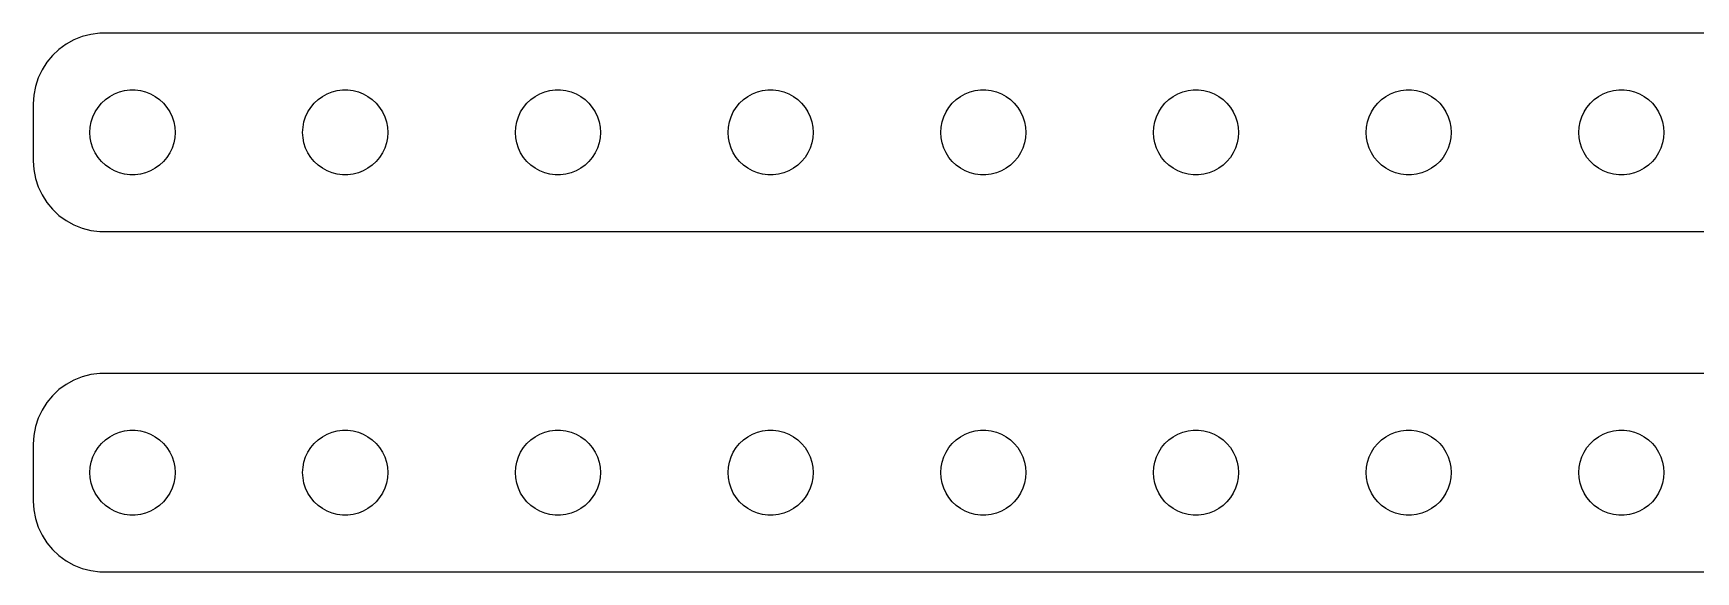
# Model space of a CAD drawing. Header units: metres. Extents: x -224 to 224, y 41 to 79.
# Drawn here: x -224.5 to -107.3, y 41 to 79 of the extents above; entities that cross this region are included whole.
import ezdxf

# ---------------------------------------------------------------- set-up
doc = ezdxf.new("R2010")
doc.units = ezdxf.units.M

msp = doc.modelspace()

# ---------------------------------------------------------------- linework, layer by layer
for p, q in [((-221.045, 78.7553), (-221.629, 78.5241)), ((-220.437, 78.9114), (-221.045, 78.7553)), ((-219.814, 78.9901), (-220.437, 78.9114)), ((219.814, 78.9901), (-219.814, 78.9901)), ((-223.145, 77.4227), (-223.545, 76.9389)), ((-222.687, 77.8526), (-223.145, 77.4227)), ((-222.179, 78.2216), (-222.687, 77.8526)), ((-221.629, 78.5241), (-222.179, 78.2216)), ((-223.882, 76.4088), (-224.149, 75.8406)), ((-223.545, 76.9389), (-223.882, 76.4088)), ((-224.343, 75.2434), (-224.461, 74.6267)), ((-224.149, 75.8406), (-224.343, 75.2434)), ((-224.461, 74.6267), (-224.5, 74)), ((-224.5, 74), (-224.5, 70)), ((-219.927, 73.7634), (-219.687, 74.0536)), ((-219.687, 74.0536), (-219.412, 74.3115)), ((-219.412, 74.3115), (-219.107, 74.533)), ((-219.107, 74.533), (-218.777, 74.7145)), ((-218.777, 74.7145), (-218.427, 74.8532)), ((-218.427, 74.8532), (-218.062, 74.9469)), ((-218.062, 74.9469), (-217.688, 74.9941)), ((-217.688, 74.9941), (-217.312, 74.9941)), ((-217.312, 74.9941), (-216.938, 74.9469)), ((-216.938, 74.9469), (-216.573, 74.8532)), ((-216.573, 74.8532), (-216.223, 74.7145)), ((-216.223, 74.7145), (-215.893, 74.533)), ((-215.893, 74.533), (-215.588, 74.3115)), ((-215.588, 74.3115), (-215.313, 74.0536)), ((-215.313, 74.0536), (-215.073, 73.7634)), ((-204.927, 73.7634), (-204.687, 74.0536)), ((-204.687, 74.0536), (-204.412, 74.3115)), ((-204.412, 74.3115), (-204.107, 74.533)), ((-204.107, 74.533), (-203.777, 74.7145)), ((-203.777, 74.7145), (-203.427, 74.8532)), ((-203.427, 74.8532), (-203.062, 74.9469)), ((-203.062, 74.9469), (-202.688, 74.9941)), ((-202.688, 74.9941), (-202.312, 74.9941)), ((-202.312, 74.9941), (-201.938, 74.9469)), ((-201.938, 74.9469), (-201.573, 74.8532)), ((-201.573, 74.8532), (-201.223, 74.7145)), ((-201.223, 74.7145), (-200.893, 74.533)), ((-200.893, 74.533), (-200.588, 74.3115)), ((-200.588, 74.3115), (-200.313, 74.0536)), ((-200.313, 74.0536), (-200.073, 73.7634)), ((-189.927, 73.7634), (-189.687, 74.0536)), ((-189.687, 74.0536), (-189.412, 74.3115)), ((-189.412, 74.3115), (-189.107, 74.533)), ((-189.107, 74.533), (-188.777, 74.7145)), ((-188.777, 74.7145), (-188.427, 74.8532)), ((-188.427, 74.8532), (-188.062, 74.9469)), ((-188.062, 74.9469), (-187.688, 74.9941)), ((-187.688, 74.9941), (-187.312, 74.9941)), ((-187.312, 74.9941), (-186.938, 74.9469)), ((-186.938, 74.9469), (-186.573, 74.8532)), ((-186.573, 74.8532), (-186.223, 74.7145)), ((-186.223, 74.7145), (-185.893, 74.533)), ((-185.893, 74.533), (-185.588, 74.3115)), ((-185.588, 74.3115), (-185.313, 74.0536)), ((-185.313, 74.0536), (-185.073, 73.7634)), ((-174.927, 73.7634), (-174.687, 74.0536)), ((-174.687, 74.0536), (-174.412, 74.3115)), ((-174.412, 74.3115), (-174.107, 74.533)), ((-174.107, 74.533), (-173.777, 74.7145)), ((-173.777, 74.7145), (-173.427, 74.8532)), ((-173.427, 74.8532), (-173.062, 74.9469)), ((-173.062, 74.9469), (-172.688, 74.9941)), ((-172.688, 74.9941), (-172.312, 74.9941)), ((-172.312, 74.9941), (-171.938, 74.9469)), ((-171.938, 74.9469), (-171.573, 74.8532)), ((-171.573, 74.8532), (-171.223, 74.7145)), ((-171.223, 74.7145), (-170.893, 74.533)), ((-170.893, 74.533), (-170.588, 74.3115)), ((-170.588, 74.3115), (-170.313, 74.0536)), ((-170.313, 74.0536), (-170.073, 73.7634)), ((-159.927, 73.7634), (-159.687, 74.0536)), ((-159.687, 74.0536), (-159.412, 74.3115)), ((-159.412, 74.3115), (-159.107, 74.533)), ((-159.107, 74.533), (-158.777, 74.7145)), ((-158.777, 74.7145), (-158.427, 74.8532)), ((-158.427, 74.8532), (-158.062, 74.9469)), ((-158.062, 74.9469), (-157.688, 74.9941)), ((-157.688, 74.9941), (-157.312, 74.9941)), ((-157.312, 74.9941), (-156.938, 74.9469)), ((-156.938, 74.9469), (-156.573, 74.8532)), ((-156.573, 74.8532), (-156.223, 74.7145)), ((-156.223, 74.7145), (-155.893, 74.533)), ((-155.893, 74.533), (-155.588, 74.3115)), ((-155.588, 74.3115), (-155.313, 74.0536)), ((-155.313, 74.0536), (-155.073, 73.7634)), ((-144.927, 73.7634), (-144.687, 74.0536)), ((-144.687, 74.0536), (-144.412, 74.3115)), ((-144.412, 74.3115), (-144.107, 74.533)), ((-144.107, 74.533), (-143.777, 74.7145)), ((-143.777, 74.7145), (-143.427, 74.8532)), ((-143.427, 74.8532), (-143.062, 74.9469)), ((-143.062, 74.9469), (-142.688, 74.9941)), ((-142.688, 74.9941), (-142.312, 74.9941)), ((-142.312, 74.9941), (-141.938, 74.9469)), ((-141.938, 74.9469), (-141.573, 74.8532)), ((-141.573, 74.8532), (-141.223, 74.7145)), ((-141.223, 74.7145), (-140.893, 74.533)), ((-140.893, 74.533), (-140.588, 74.3115)), ((-140.588, 74.3115), (-140.313, 74.0536)), ((-140.313, 74.0536), (-140.073, 73.7634)), ((-129.927, 73.7634), (-129.687, 74.0536)), ((-129.687, 74.0536), (-129.412, 74.3115)), ((-129.412, 74.3115), (-129.107, 74.533)), ((-129.107, 74.533), (-128.777, 74.7145)), ((-128.777, 74.7145), (-128.427, 74.8532)), ((-128.427, 74.8532), (-128.062, 74.9469)), ((-128.062, 74.9469), (-127.688, 74.9941)), ((-127.688, 74.9941), (-127.312, 74.9941)), ((-127.312, 74.9941), (-126.938, 74.9469)), ((-126.938, 74.9469), (-126.573, 74.8532)), ((-126.573, 74.8532), (-126.223, 74.7145)), ((-126.223, 74.7145), (-125.893, 74.533)), ((-125.893, 74.533), (-125.588, 74.3115)), ((-125.588, 74.3115), (-125.313, 74.0536)), ((-125.313, 74.0536), (-125.073, 73.7634)), ((-114.927, 73.7634), (-114.687, 74.0536)), ((-114.687, 74.0536), (-114.412, 74.3115)), ((-114.412, 74.3115), (-114.107, 74.533)), ((-114.107, 74.533), (-113.777, 74.7145)), ((-113.777, 74.7145), (-113.427, 74.8532)), ((-113.427, 74.8532), (-113.062, 74.9469)), ((-113.062, 74.9469), (-112.688, 74.9941)), ((-112.688, 74.9941), (-112.312, 74.9941)), ((-112.312, 74.9941), (-111.938, 74.9469)), ((-111.938, 74.9469), (-111.573, 74.8532)), ((-111.573, 74.8532), (-111.223, 74.7145)), ((-111.223, 74.7145), (-110.893, 74.533)), ((-110.893, 74.533), (-110.588, 74.3115)), ((-110.588, 74.3115), (-110.313, 74.0536)), ((-110.313, 74.0536), (-110.073, 73.7634)), ((-220.476, 72.376), (-220.406, 72.7461)), ((-220.406, 72.7461), (-220.289, 73.1044)), ((-220.289, 73.1044), (-220.129, 73.4453)), ((-220.129, 73.4453), (-219.927, 73.7634)), ((-215.073, 73.7634), (-214.871, 73.4453)), ((-214.871, 73.4453), (-214.711, 73.1044)), ((-214.711, 73.1044), (-214.594, 72.7461)), ((-214.594, 72.7461), (-214.524, 72.376)), ((-205.476, 72.376), (-205.406, 72.7461)), ((-205.406, 72.7461), (-205.289, 73.1044)), ((-205.289, 73.1044), (-205.129, 73.4453)), ((-205.129, 73.4453), (-204.927, 73.7634)), ((-200.073, 73.7634), (-199.871, 73.4453)), ((-199.871, 73.4453), (-199.711, 73.1044)), ((-199.711, 73.1044), (-199.594, 72.7461)), ((-199.594, 72.7461), (-199.524, 72.376)), ((-190.476, 72.376), (-190.406, 72.7461)), ((-190.406, 72.7461), (-190.289, 73.1044)), ((-190.289, 73.1044), (-190.129, 73.4453)), ((-190.129, 73.4453), (-189.927, 73.7634)), ((-185.073, 73.7634), (-184.871, 73.4453)), ((-184.871, 73.4453), (-184.711, 73.1044)), ((-184.711, 73.1044), (-184.594, 72.7461)), ((-184.594, 72.7461), (-184.524, 72.376)), ((-175.476, 72.376), (-175.406, 72.7461)), ((-175.406, 72.7461), (-175.289, 73.1044)), ((-175.289, 73.1044), (-175.129, 73.4453)), ((-175.129, 73.4453), (-174.927, 73.7634)), ((-170.073, 73.7634), (-169.871, 73.4453)), ((-169.871, 73.4453), (-169.711, 73.1044)), ((-169.711, 73.1044), (-169.594, 72.7461)), ((-169.594, 72.7461), (-169.524, 72.376)), ((-160.476, 72.376), (-160.406, 72.7461)), ((-160.406, 72.7461), (-160.289, 73.1044)), ((-160.289, 73.1044), (-160.129, 73.4453)), ((-160.129, 73.4453), (-159.927, 73.7634)), ((-155.073, 73.7634), (-154.871, 73.4453)), ((-154.871, 73.4453), (-154.711, 73.1044)), ((-154.711, 73.1044), (-154.594, 72.7461)), ((-154.594, 72.7461), (-154.524, 72.376)), ((-145.476, 72.376), (-145.406, 72.7461)), ((-145.406, 72.7461), (-145.289, 73.1044)), ((-145.289, 73.1044), (-145.129, 73.4453)), ((-145.129, 73.4453), (-144.927, 73.7634)), ((-140.073, 73.7634), (-139.871, 73.4453)), ((-139.871, 73.4453), (-139.711, 73.1044)), ((-139.711, 73.1044), (-139.594, 72.7461)), ((-139.594, 72.7461), (-139.524, 72.376)), ((-130.476, 72.376), (-130.406, 72.7461)), ((-130.406, 72.7461), (-130.289, 73.1044)), ((-130.289, 73.1044), (-130.129, 73.4453)), ((-130.129, 73.4453), (-129.927, 73.7634)), ((-125.073, 73.7634), (-124.871, 73.4453)), ((-124.871, 73.4453), (-124.711, 73.1044)), ((-124.711, 73.1044), (-124.594, 72.7461)), ((-124.594, 72.7461), (-124.524, 72.376)), ((-115.476, 72.376), (-115.406, 72.7461)), ((-115.406, 72.7461), (-115.289, 73.1044)), ((-115.289, 73.1044), (-115.129, 73.4453)), ((-115.129, 73.4453), (-114.927, 73.7634)), ((-110.073, 73.7634), (-109.871, 73.4453)), ((-109.871, 73.4453), (-109.711, 73.1044)), ((-109.711, 73.1044), (-109.594, 72.7461)), ((-109.594, 72.7461), (-109.524, 72.376)), ((-220.5, 72), (-220.476, 72.376)), ((-220.476, 71.624), (-220.5, 72)), ((-220.406, 71.2539), (-220.476, 71.624)), ((-214.524, 71.624), (-214.594, 71.2539)), ((-214.524, 72.376), (-214.5, 72)), ((-214.5, 72), (-214.524, 71.624)), ((-205.5, 72), (-205.476, 72.376)), ((-205.476, 71.624), (-205.5, 72)), ((-205.406, 71.2539), (-205.476, 71.624)), ((-199.524, 71.624), (-199.594, 71.2539)), ((-199.524, 72.376), (-199.5, 72)), ((-199.5, 72), (-199.524, 71.624)), ((-190.5, 72), (-190.476, 72.376)), ((-190.476, 71.624), (-190.5, 72)), ((-190.406, 71.2539), (-190.476, 71.624)), ((-184.524, 71.624), (-184.594, 71.2539)), ((-184.524, 72.376), (-184.5, 72)), ((-184.5, 72), (-184.524, 71.624)), ((-175.5, 72), (-175.476, 72.376)), ((-175.476, 71.624), (-175.5, 72)), ((-175.406, 71.2539), (-175.476, 71.624)), ((-169.524, 71.624), (-169.594, 71.2539)), ((-169.524, 72.376), (-169.5, 72)), ((-169.5, 72), (-169.524, 71.624)), ((-160.5, 72), (-160.476, 72.376)), ((-160.476, 71.624), (-160.5, 72)), ((-160.406, 71.2539), (-160.476, 71.624)), ((-154.524, 71.624), (-154.594, 71.2539)), ((-154.524, 72.376), (-154.5, 72)), ((-154.5, 72), (-154.524, 71.624)), ((-145.5, 72), (-145.476, 72.376)), ((-145.476, 71.624), (-145.5, 72)), ((-145.406, 71.2539), (-145.476, 71.624)), ((-139.524, 71.624), (-139.594, 71.2539)), ((-139.524, 72.376), (-139.5, 72)), ((-139.5, 72), (-139.524, 71.624)), ((-130.5, 72), (-130.476, 72.376)), ((-130.476, 71.624), (-130.5, 72)), ((-130.406, 71.2539), (-130.476, 71.624)), ((-124.524, 71.624), (-124.594, 71.2539)), ((-124.524, 72.376), (-124.5, 72)), ((-124.5, 72), (-124.524, 71.624)), ((-115.5, 72), (-115.476, 72.376)), ((-115.476, 71.624), (-115.5, 72)), ((-115.406, 71.2539), (-115.476, 71.624)), ((-109.524, 71.624), (-109.594, 71.2539)), ((-109.524, 72.376), (-109.5, 72)), ((-109.5, 72), (-109.524, 71.624)), ((-220.289, 70.8956), (-220.406, 71.2539)), ((-220.129, 70.5547), (-220.289, 70.8956)), ((-219.927, 70.2366), (-220.129, 70.5547)), ((-214.871, 70.5547), (-215.073, 70.2366)), ((-214.711, 70.8956), (-214.871, 70.5547)), ((-214.594, 71.2539), (-214.711, 70.8956)), ((-205.289, 70.8956), (-205.406, 71.2539)), ((-205.129, 70.5547), (-205.289, 70.8956)), ((-204.927, 70.2366), (-205.129, 70.5547)), ((-199.871, 70.5547), (-200.073, 70.2366)), ((-199.711, 70.8956), (-199.871, 70.5547)), ((-199.594, 71.2539), (-199.711, 70.8956)), ((-190.289, 70.8956), (-190.406, 71.2539)), ((-190.129, 70.5547), (-190.289, 70.8956)), ((-189.927, 70.2366), (-190.129, 70.5547)), ((-184.871, 70.5547), (-185.073, 70.2366)), ((-184.711, 70.8956), (-184.871, 70.5547)), ((-184.594, 71.2539), (-184.711, 70.8956)), ((-175.289, 70.8956), (-175.406, 71.2539)), ((-175.129, 70.5547), (-175.289, 70.8956)), ((-174.927, 70.2366), (-175.129, 70.5547)), ((-169.871, 70.5547), (-170.073, 70.2366)), ((-169.711, 70.8956), (-169.871, 70.5547)), ((-169.594, 71.2539), (-169.711, 70.8956)), ((-160.289, 70.8956), (-160.406, 71.2539)), ((-160.129, 70.5547), (-160.289, 70.8956)), ((-159.927, 70.2366), (-160.129, 70.5547)), ((-154.871, 70.5547), (-155.073, 70.2366)), ((-154.711, 70.8956), (-154.871, 70.5547)), ((-154.594, 71.2539), (-154.711, 70.8956)), ((-145.289, 70.8956), (-145.406, 71.2539)), ((-145.129, 70.5547), (-145.289, 70.8956)), ((-144.927, 70.2366), (-145.129, 70.5547)), ((-139.871, 70.5547), (-140.073, 70.2366)), ((-139.711, 70.8956), (-139.871, 70.5547)), ((-139.594, 71.2539), (-139.711, 70.8956)), ((-130.289, 70.8956), (-130.406, 71.2539)), ((-130.129, 70.5547), (-130.289, 70.8956)), ((-129.927, 70.2366), (-130.129, 70.5547)), ((-124.871, 70.5547), (-125.073, 70.2366)), ((-124.711, 70.8956), (-124.871, 70.5547)), ((-124.594, 71.2539), (-124.711, 70.8956)), ((-115.289, 70.8956), (-115.406, 71.2539)), ((-115.129, 70.5547), (-115.289, 70.8956)), ((-114.927, 70.2366), (-115.129, 70.5547)), ((-109.871, 70.5547), (-110.073, 70.2366)), ((-109.711, 70.8956), (-109.871, 70.5547)), ((-109.594, 71.2539), (-109.711, 70.8956)), ((-224.5, 70), (-224.461, 69.3733)), ((-224.461, 69.3733), (-224.343, 68.7566)), ((-219.687, 69.9464), (-219.927, 70.2366)), ((-219.412, 69.6885), (-219.687, 69.9464)), ((-219.107, 69.467), (-219.412, 69.6885)), ((-218.777, 69.2855), (-219.107, 69.467)), ((-218.427, 69.1468), (-218.777, 69.2855)), ((-216.223, 69.2855), (-216.573, 69.1468)), ((-215.893, 69.467), (-216.223, 69.2855)), ((-215.588, 69.6885), (-215.893, 69.467)), ((-215.313, 69.9464), (-215.588, 69.6885)), ((-215.073, 70.2366), (-215.313, 69.9464)), ((-204.687, 69.9464), (-204.927, 70.2366)), ((-204.412, 69.6885), (-204.687, 69.9464)), ((-204.107, 69.467), (-204.412, 69.6885)), ((-203.777, 69.2855), (-204.107, 69.467)), ((-203.427, 69.1468), (-203.777, 69.2855)), ((-201.223, 69.2855), (-201.573, 69.1468)), ((-200.893, 69.467), (-201.223, 69.2855)), ((-200.588, 69.6885), (-200.893, 69.467)), ((-200.313, 69.9464), (-200.588, 69.6885)), ((-200.073, 70.2366), (-200.313, 69.9464)), ((-189.687, 69.9464), (-189.927, 70.2366)), ((-189.412, 69.6885), (-189.687, 69.9464)), ((-189.107, 69.467), (-189.412, 69.6885)), ((-188.777, 69.2855), (-189.107, 69.467)), ((-188.427, 69.1468), (-188.777, 69.2855)), ((-186.223, 69.2855), (-186.573, 69.1468)), ((-185.893, 69.467), (-186.223, 69.2855)), ((-185.588, 69.6885), (-185.893, 69.467)), ((-185.313, 69.9464), (-185.588, 69.6885)), ((-185.073, 70.2366), (-185.313, 69.9464)), ((-174.687, 69.9464), (-174.927, 70.2366)), ((-174.412, 69.6885), (-174.687, 69.9464)), ((-174.107, 69.467), (-174.412, 69.6885)), ((-173.777, 69.2855), (-174.107, 69.467)), ((-173.427, 69.1468), (-173.777, 69.2855)), ((-171.223, 69.2855), (-171.573, 69.1468)), ((-170.893, 69.467), (-171.223, 69.2855)), ((-170.588, 69.6885), (-170.893, 69.467)), ((-170.313, 69.9464), (-170.588, 69.6885)), ((-170.073, 70.2366), (-170.313, 69.9464)), ((-159.687, 69.9464), (-159.927, 70.2366)), ((-159.412, 69.6885), (-159.687, 69.9464)), ((-159.107, 69.467), (-159.412, 69.6885)), ((-158.777, 69.2855), (-159.107, 69.467)), ((-158.427, 69.1468), (-158.777, 69.2855)), ((-156.223, 69.2855), (-156.573, 69.1468)), ((-155.893, 69.467), (-156.223, 69.2855)), ((-155.588, 69.6885), (-155.893, 69.467)), ((-155.313, 69.9464), (-155.588, 69.6885)), ((-155.073, 70.2366), (-155.313, 69.9464)), ((-144.687, 69.9464), (-144.927, 70.2366)), ((-144.412, 69.6885), (-144.687, 69.9464)), ((-144.107, 69.467), (-144.412, 69.6885)), ((-143.777, 69.2855), (-144.107, 69.467)), ((-143.427, 69.1468), (-143.777, 69.2855)), ((-141.223, 69.2855), (-141.573, 69.1468)), ((-140.893, 69.467), (-141.223, 69.2855)), ((-140.588, 69.6885), (-140.893, 69.467)), ((-140.313, 69.9464), (-140.588, 69.6885)), ((-140.073, 70.2366), (-140.313, 69.9464)), ((-129.687, 69.9464), (-129.927, 70.2366)), ((-129.412, 69.6885), (-129.687, 69.9464)), ((-129.107, 69.467), (-129.412, 69.6885)), ((-128.777, 69.2855), (-129.107, 69.467)), ((-128.427, 69.1468), (-128.777, 69.2855)), ((-126.223, 69.2855), (-126.573, 69.1468)), ((-125.893, 69.467), (-126.223, 69.2855)), ((-125.588, 69.6885), (-125.893, 69.467)), ((-125.313, 69.9464), (-125.588, 69.6885)), ((-125.073, 70.2366), (-125.313, 69.9464)), ((-114.687, 69.9464), (-114.927, 70.2366)), ((-114.412, 69.6885), (-114.687, 69.9464)), ((-114.107, 69.467), (-114.412, 69.6885)), ((-113.777, 69.2855), (-114.107, 69.467)), ((-113.427, 69.1468), (-113.777, 69.2855)), ((-111.223, 69.2855), (-111.573, 69.1468)), ((-110.893, 69.467), (-111.223, 69.2855)), ((-110.588, 69.6885), (-110.893, 69.467)), ((-110.313, 69.9464), (-110.588, 69.6885)), ((-110.073, 70.2366), (-110.313, 69.9464)), ((-224.343, 68.7566), (-224.149, 68.1594)), ((-224.149, 68.1594), (-223.882, 67.5912)), ((-218.062, 69.0531), (-218.427, 69.1468)), ((-217.688, 69.0059), (-218.062, 69.0531)), ((-217.312, 69.0059), (-217.688, 69.0059)), ((-216.938, 69.0531), (-217.312, 69.0059)), ((-216.573, 69.1468), (-216.938, 69.0531)), ((-203.062, 69.0531), (-203.427, 69.1468)), ((-202.688, 69.0059), (-203.062, 69.0531)), ((-202.312, 69.0059), (-202.688, 69.0059)), ((-201.938, 69.0531), (-202.312, 69.0059)), ((-201.573, 69.1468), (-201.938, 69.0531)), ((-188.062, 69.0531), (-188.427, 69.1468)), ((-187.688, 69.0059), (-188.062, 69.0531)), ((-187.312, 69.0059), (-187.688, 69.0059)), ((-186.938, 69.0531), (-187.312, 69.0059)), ((-186.573, 69.1468), (-186.938, 69.0531)), ((-173.062, 69.0531), (-173.427, 69.1468)), ((-172.688, 69.0059), (-173.062, 69.0531)), ((-172.312, 69.0059), (-172.688, 69.0059)), ((-171.938, 69.0531), (-172.312, 69.0059)), ((-171.573, 69.1468), (-171.938, 69.0531)), ((-158.062, 69.0531), (-158.427, 69.1468)), ((-157.688, 69.0059), (-158.062, 69.0531)), ((-157.312, 69.0059), (-157.688, 69.0059)), ((-156.938, 69.0531), (-157.312, 69.0059)), ((-156.573, 69.1468), (-156.938, 69.0531)), ((-143.062, 69.0531), (-143.427, 69.1468)), ((-142.688, 69.0059), (-143.062, 69.0531)), ((-142.312, 69.0059), (-142.688, 69.0059)), ((-141.938, 69.0531), (-142.312, 69.0059)), ((-141.573, 69.1468), (-141.938, 69.0531)), ((-128.062, 69.0531), (-128.427, 69.1468)), ((-127.688, 69.0059), (-128.062, 69.0531)), ((-127.312, 69.0059), (-127.688, 69.0059)), ((-126.938, 69.0531), (-127.312, 69.0059)), ((-126.573, 69.1468), (-126.938, 69.0531)), ((-113.062, 69.0531), (-113.427, 69.1468)), ((-112.688, 69.0059), (-113.062, 69.0531)), ((-112.312, 69.0059), (-112.688, 69.0059)), ((-111.938, 69.0531), (-112.312, 69.0059)), ((-111.573, 69.1468), (-111.938, 69.0531)), ((-223.882, 67.5912), (-223.545, 67.0611)), ((-223.545, 67.0611), (-223.145, 66.5773)), ((-223.145, 66.5773), (-222.687, 66.1474)), ((-222.687, 66.1474), (-222.179, 65.7784)), ((-222.179, 65.7784), (-221.629, 65.4759)), ((-221.629, 65.4759), (-221.045, 65.2447)), ((-221.045, 65.2447), (-220.437, 65.0886)), ((-220.437, 65.0886), (-219.814, 65.0099)), ((-219.814, 65.0099), (219.814, 65.0099)), ((-222.179, 54.2216), (-222.687, 53.8526)), ((-221.629, 54.5241), (-222.179, 54.2216)), ((-221.045, 54.7553), (-221.629, 54.5241)), ((-220.437, 54.9114), (-221.045, 54.7553)), ((-219.814, 54.9901), (-220.437, 54.9114)), ((219.814, 54.9901), (-219.814, 54.9901)), ((-223.545, 52.9389), (-223.882, 52.4088)), ((-223.145, 53.4227), (-223.545, 52.9389)), ((-222.687, 53.8526), (-223.145, 53.4227)), ((-224.149, 51.8406), (-224.343, 51.2434)), ((-223.882, 52.4088), (-224.149, 51.8406)), ((-224.461, 50.6267), (-224.5, 50)), ((-224.343, 51.2434), (-224.461, 50.6267)), ((-219.412, 50.3115), (-219.107, 50.533)), ((-219.107, 50.533), (-218.777, 50.7145)), ((-218.777, 50.7145), (-218.427, 50.8532)), ((-218.427, 50.8532), (-218.062, 50.9469)), ((-218.062, 50.9469), (-217.688, 50.9941)), ((-217.688, 50.9941), (-217.312, 50.9941)), ((-217.312, 50.9941), (-216.938, 50.9469)), ((-216.938, 50.9469), (-216.573, 50.8532)), ((-216.573, 50.8532), (-216.223, 50.7145)), ((-216.223, 50.7145), (-215.893, 50.533)), ((-215.893, 50.533), (-215.588, 50.3115)), ((-204.412, 50.3115), (-204.107, 50.533)), ((-204.107, 50.533), (-203.777, 50.7145)), ((-203.777, 50.7145), (-203.427, 50.8532)), ((-203.427, 50.8532), (-203.062, 50.9469)), ((-203.062, 50.9469), (-202.688, 50.9941)), ((-202.688, 50.9941), (-202.312, 50.9941)), ((-202.312, 50.9941), (-201.938, 50.9469)), ((-201.938, 50.9469), (-201.573, 50.8532)), ((-201.573, 50.8532), (-201.223, 50.7145)), ((-201.223, 50.7145), (-200.893, 50.533)), ((-200.893, 50.533), (-200.588, 50.3115)), ((-189.412, 50.3115), (-189.107, 50.533)), ((-189.107, 50.533), (-188.777, 50.7145)), ((-188.777, 50.7145), (-188.427, 50.8532)), ((-188.427, 50.8532), (-188.062, 50.9469)), ((-188.062, 50.9469), (-187.688, 50.9941)), ((-187.688, 50.9941), (-187.312, 50.9941)), ((-187.312, 50.9941), (-186.938, 50.9469)), ((-186.938, 50.9469), (-186.573, 50.8532)), ((-186.573, 50.8532), (-186.223, 50.7145)), ((-186.223, 50.7145), (-185.893, 50.533)), ((-185.893, 50.533), (-185.588, 50.3115)), ((-174.412, 50.3115), (-174.107, 50.533)), ((-174.107, 50.533), (-173.777, 50.7145)), ((-173.777, 50.7145), (-173.427, 50.8532)), ((-173.427, 50.8532), (-173.062, 50.9469)), ((-173.062, 50.9469), (-172.688, 50.9941)), ((-172.688, 50.9941), (-172.312, 50.9941)), ((-172.312, 50.9941), (-171.938, 50.9469)), ((-171.938, 50.9469), (-171.573, 50.8532)), ((-171.573, 50.8532), (-171.223, 50.7145)), ((-171.223, 50.7145), (-170.893, 50.533)), ((-170.893, 50.533), (-170.588, 50.3115)), ((-159.412, 50.3115), (-159.107, 50.533)), ((-159.107, 50.533), (-158.777, 50.7145)), ((-158.777, 50.7145), (-158.427, 50.8532)), ((-158.427, 50.8532), (-158.062, 50.9469)), ((-158.062, 50.9469), (-157.688, 50.9941)), ((-157.688, 50.9941), (-157.312, 50.9941)), ((-157.312, 50.9941), (-156.938, 50.9469)), ((-156.938, 50.9469), (-156.573, 50.8532)), ((-156.573, 50.8532), (-156.223, 50.7145)), ((-156.223, 50.7145), (-155.893, 50.533)), ((-155.893, 50.533), (-155.588, 50.3115)), ((-144.412, 50.3115), (-144.107, 50.533)), ((-144.107, 50.533), (-143.777, 50.7145)), ((-143.777, 50.7145), (-143.427, 50.8532)), ((-143.427, 50.8532), (-143.062, 50.9469)), ((-143.062, 50.9469), (-142.688, 50.9941)), ((-142.688, 50.9941), (-142.312, 50.9941)), ((-142.312, 50.9941), (-141.938, 50.9469)), ((-141.938, 50.9469), (-141.573, 50.8532)), ((-141.573, 50.8532), (-141.223, 50.7145)), ((-141.223, 50.7145), (-140.893, 50.533)), ((-140.893, 50.533), (-140.588, 50.3115)), ((-129.412, 50.3115), (-129.107, 50.533)), ((-129.107, 50.533), (-128.777, 50.7145)), ((-128.777, 50.7145), (-128.427, 50.8532)), ((-128.427, 50.8532), (-128.062, 50.9469)), ((-128.062, 50.9469), (-127.688, 50.9941)), ((-127.688, 50.9941), (-127.312, 50.9941)), ((-127.312, 50.9941), (-126.938, 50.9469)), ((-126.938, 50.9469), (-126.573, 50.8532)), ((-126.573, 50.8532), (-126.223, 50.7145)), ((-126.223, 50.7145), (-125.893, 50.533)), ((-125.893, 50.533), (-125.588, 50.3115)), ((-114.412, 50.3115), (-114.107, 50.533)), ((-114.107, 50.533), (-113.777, 50.7145)), ((-113.777, 50.7145), (-113.427, 50.8532)), ((-113.427, 50.8532), (-113.062, 50.9469)), ((-113.062, 50.9469), (-112.688, 50.9941)), ((-112.688, 50.9941), (-112.312, 50.9941)), ((-112.312, 50.9941), (-111.938, 50.9469)), ((-111.938, 50.9469), (-111.573, 50.8532)), ((-111.573, 50.8532), (-111.223, 50.7145)), ((-111.223, 50.7145), (-110.893, 50.533)), ((-110.893, 50.533), (-110.588, 50.3115)), ((-224.5, 50), (-224.5, 46)), ((-220.289, 49.1044), (-220.129, 49.4453)), ((-220.129, 49.4453), (-219.927, 49.7634)), ((-219.927, 49.7634), (-219.687, 50.0536)), ((-219.687, 50.0536), (-219.412, 50.3115)), ((-215.588, 50.3115), (-215.313, 50.0536)), ((-215.313, 50.0536), (-215.073, 49.7634)), ((-215.073, 49.7634), (-214.871, 49.4453)), ((-214.871, 49.4453), (-214.711, 49.1044)), ((-205.289, 49.1044), (-205.129, 49.4453)), ((-205.129, 49.4453), (-204.927, 49.7634)), ((-204.927, 49.7634), (-204.687, 50.0536)), ((-204.687, 50.0536), (-204.412, 50.3115)), ((-200.588, 50.3115), (-200.313, 50.0536)), ((-200.313, 50.0536), (-200.073, 49.7634)), ((-200.073, 49.7634), (-199.871, 49.4453)), ((-199.871, 49.4453), (-199.711, 49.1044)), ((-190.289, 49.1044), (-190.129, 49.4453)), ((-190.129, 49.4453), (-189.927, 49.7634)), ((-189.927, 49.7634), (-189.687, 50.0536)), ((-189.687, 50.0536), (-189.412, 50.3115)), ((-185.588, 50.3115), (-185.313, 50.0536)), ((-185.313, 50.0536), (-185.073, 49.7634)), ((-185.073, 49.7634), (-184.871, 49.4453)), ((-184.871, 49.4453), (-184.711, 49.1044)), ((-175.289, 49.1044), (-175.129, 49.4453)), ((-175.129, 49.4453), (-174.927, 49.7634)), ((-174.927, 49.7634), (-174.687, 50.0536)), ((-174.687, 50.0536), (-174.412, 50.3115)), ((-170.588, 50.3115), (-170.313, 50.0536)), ((-170.313, 50.0536), (-170.073, 49.7634)), ((-170.073, 49.7634), (-169.871, 49.4453)), ((-169.871, 49.4453), (-169.711, 49.1044)), ((-160.289, 49.1044), (-160.129, 49.4453)), ((-160.129, 49.4453), (-159.927, 49.7634)), ((-159.927, 49.7634), (-159.687, 50.0536)), ((-159.687, 50.0536), (-159.412, 50.3115)), ((-155.588, 50.3115), (-155.313, 50.0536)), ((-155.313, 50.0536), (-155.073, 49.7634)), ((-155.073, 49.7634), (-154.871, 49.4453)), ((-154.871, 49.4453), (-154.711, 49.1044)), ((-145.289, 49.1044), (-145.129, 49.4453)), ((-145.129, 49.4453), (-144.927, 49.7634)), ((-144.927, 49.7634), (-144.687, 50.0536)), ((-144.687, 50.0536), (-144.412, 50.3115)), ((-140.588, 50.3115), (-140.313, 50.0536)), ((-140.313, 50.0536), (-140.073, 49.7634)), ((-140.073, 49.7634), (-139.871, 49.4453)), ((-139.871, 49.4453), (-139.711, 49.1044)), ((-130.289, 49.1044), (-130.129, 49.4453)), ((-130.129, 49.4453), (-129.927, 49.7634)), ((-129.927, 49.7634), (-129.687, 50.0536)), ((-129.687, 50.0536), (-129.412, 50.3115)), ((-125.588, 50.3115), (-125.313, 50.0536)), ((-125.313, 50.0536), (-125.073, 49.7634)), ((-125.073, 49.7634), (-124.871, 49.4453)), ((-124.871, 49.4453), (-124.711, 49.1044)), ((-115.289, 49.1044), (-115.129, 49.4453)), ((-115.129, 49.4453), (-114.927, 49.7634)), ((-114.927, 49.7634), (-114.687, 50.0536)), ((-114.687, 50.0536), (-114.412, 50.3115)), ((-110.588, 50.3115), (-110.313, 50.0536)), ((-110.313, 50.0536), (-110.073, 49.7634)), ((-110.073, 49.7634), (-109.871, 49.4453)), ((-109.871, 49.4453), (-109.711, 49.1044)), ((-220.5, 48), (-220.476, 48.376)), ((-220.476, 48.376), (-220.406, 48.7461)), ((-220.406, 48.7461), (-220.289, 49.1044)), ((-214.711, 49.1044), (-214.594, 48.7461)), ((-214.594, 48.7461), (-214.524, 48.376)), ((-214.524, 48.376), (-214.5, 48)), ((-205.5, 48), (-205.476, 48.376)), ((-205.476, 48.376), (-205.406, 48.7461)), ((-205.406, 48.7461), (-205.289, 49.1044)), ((-199.711, 49.1044), (-199.594, 48.7461)), ((-199.594, 48.7461), (-199.524, 48.376)), ((-199.524, 48.376), (-199.5, 48)), ((-190.5, 48), (-190.476, 48.376)), ((-190.476, 48.376), (-190.406, 48.7461)), ((-190.406, 48.7461), (-190.289, 49.1044)), ((-184.711, 49.1044), (-184.594, 48.7461)), ((-184.594, 48.7461), (-184.524, 48.376)), ((-184.524, 48.376), (-184.5, 48)), ((-175.5, 48), (-175.476, 48.376)), ((-175.476, 48.376), (-175.406, 48.7461)), ((-175.406, 48.7461), (-175.289, 49.1044)), ((-169.711, 49.1044), (-169.594, 48.7461)), ((-169.594, 48.7461), (-169.524, 48.376)), ((-169.524, 48.376), (-169.5, 48)), ((-160.5, 48), (-160.476, 48.376)), ((-160.476, 48.376), (-160.406, 48.7461)), ((-160.406, 48.7461), (-160.289, 49.1044)), ((-154.711, 49.1044), (-154.594, 48.7461)), ((-154.594, 48.7461), (-154.524, 48.376)), ((-154.524, 48.376), (-154.5, 48)), ((-145.5, 48), (-145.476, 48.376)), ((-145.476, 48.376), (-145.406, 48.7461)), ((-145.406, 48.7461), (-145.289, 49.1044)), ((-139.711, 49.1044), (-139.594, 48.7461)), ((-139.594, 48.7461), (-139.524, 48.376)), ((-139.524, 48.376), (-139.5, 48)), ((-130.5, 48), (-130.476, 48.376)), ((-130.476, 48.376), (-130.406, 48.7461)), ((-130.406, 48.7461), (-130.289, 49.1044)), ((-124.711, 49.1044), (-124.594, 48.7461)), ((-124.594, 48.7461), (-124.524, 48.376)), ((-124.524, 48.376), (-124.5, 48)), ((-115.5, 48), (-115.476, 48.376)), ((-115.476, 48.376), (-115.406, 48.7461)), ((-115.406, 48.7461), (-115.289, 49.1044)), ((-109.711, 49.1044), (-109.594, 48.7461)), ((-109.594, 48.7461), (-109.524, 48.376)), ((-109.524, 48.376), (-109.5, 48)), ((-220.476, 47.624), (-220.5, 48)), ((-220.406, 47.2539), (-220.476, 47.624)), ((-220.289, 46.8956), (-220.406, 47.2539)), ((-214.594, 47.2539), (-214.711, 46.8956)), ((-214.524, 47.624), (-214.594, 47.2539)), ((-214.5, 48), (-214.524, 47.624)), ((-205.476, 47.624), (-205.5, 48)), ((-205.406, 47.2539), (-205.476, 47.624)), ((-205.289, 46.8956), (-205.406, 47.2539)), ((-199.594, 47.2539), (-199.711, 46.8956)), ((-199.524, 47.624), (-199.594, 47.2539)), ((-199.5, 48), (-199.524, 47.624)), ((-190.476, 47.624), (-190.5, 48)), ((-190.406, 47.2539), (-190.476, 47.624)), ((-190.289, 46.8956), (-190.406, 47.2539)), ((-184.594, 47.2539), (-184.711, 46.8956)), ((-184.524, 47.624), (-184.594, 47.2539)), ((-184.5, 48), (-184.524, 47.624)), ((-175.476, 47.624), (-175.5, 48)), ((-175.406, 47.2539), (-175.476, 47.624)), ((-175.289, 46.8956), (-175.406, 47.2539)), ((-169.594, 47.2539), (-169.711, 46.8956)), ((-169.524, 47.624), (-169.594, 47.2539)), ((-169.5, 48), (-169.524, 47.624)), ((-160.476, 47.624), (-160.5, 48)), ((-160.406, 47.2539), (-160.476, 47.624)), ((-160.289, 46.8956), (-160.406, 47.2539)), ((-154.594, 47.2539), (-154.711, 46.8956)), ((-154.524, 47.624), (-154.594, 47.2539)), ((-154.5, 48), (-154.524, 47.624)), ((-145.476, 47.624), (-145.5, 48)), ((-145.406, 47.2539), (-145.476, 47.624)), ((-145.289, 46.8956), (-145.406, 47.2539)), ((-139.594, 47.2539), (-139.711, 46.8956)), ((-139.524, 47.624), (-139.594, 47.2539)), ((-139.5, 48), (-139.524, 47.624)), ((-130.476, 47.624), (-130.5, 48)), ((-130.406, 47.2539), (-130.476, 47.624)), ((-130.289, 46.8956), (-130.406, 47.2539)), ((-124.594, 47.2539), (-124.711, 46.8956)), ((-124.524, 47.624), (-124.594, 47.2539)), ((-124.5, 48), (-124.524, 47.624)), ((-115.476, 47.624), (-115.5, 48)), ((-115.406, 47.2539), (-115.476, 47.624)), ((-115.289, 46.8956), (-115.406, 47.2539)), ((-109.594, 47.2539), (-109.711, 46.8956)), ((-109.524, 47.624), (-109.594, 47.2539)), ((-109.5, 48), (-109.524, 47.624)), ((-224.5, 46), (-224.461, 45.3733)), ((-220.129, 46.5547), (-220.289, 46.8956)), ((-219.927, 46.2366), (-220.129, 46.5547)), ((-219.687, 45.9464), (-219.927, 46.2366)), ((-219.412, 45.6885), (-219.687, 45.9464)), ((-215.313, 45.9464), (-215.588, 45.6885)), ((-215.073, 46.2366), (-215.313, 45.9464)), ((-214.871, 46.5547), (-215.073, 46.2366)), ((-214.711, 46.8956), (-214.871, 46.5547)), ((-205.129, 46.5547), (-205.289, 46.8956)), ((-204.927, 46.2366), (-205.129, 46.5547)), ((-204.687, 45.9464), (-204.927, 46.2366)), ((-204.412, 45.6885), (-204.687, 45.9464)), ((-200.313, 45.9464), (-200.588, 45.6885)), ((-200.073, 46.2366), (-200.313, 45.9464)), ((-199.871, 46.5547), (-200.073, 46.2366)), ((-199.711, 46.8956), (-199.871, 46.5547)), ((-190.129, 46.5547), (-190.289, 46.8956)), ((-189.927, 46.2366), (-190.129, 46.5547)), ((-189.687, 45.9464), (-189.927, 46.2366)), ((-189.412, 45.6885), (-189.687, 45.9464)), ((-185.313, 45.9464), (-185.588, 45.6885)), ((-185.073, 46.2366), (-185.313, 45.9464)), ((-184.871, 46.5547), (-185.073, 46.2366)), ((-184.711, 46.8956), (-184.871, 46.5547)), ((-175.129, 46.5547), (-175.289, 46.8956)), ((-174.927, 46.2366), (-175.129, 46.5547)), ((-174.687, 45.9464), (-174.927, 46.2366)), ((-174.412, 45.6885), (-174.687, 45.9464)), ((-170.313, 45.9464), (-170.588, 45.6885)), ((-170.073, 46.2366), (-170.313, 45.9464)), ((-169.871, 46.5547), (-170.073, 46.2366)), ((-169.711, 46.8956), (-169.871, 46.5547)), ((-160.129, 46.5547), (-160.289, 46.8956)), ((-159.927, 46.2366), (-160.129, 46.5547)), ((-159.687, 45.9464), (-159.927, 46.2366)), ((-159.412, 45.6885), (-159.687, 45.9464)), ((-155.313, 45.9464), (-155.588, 45.6885)), ((-155.073, 46.2366), (-155.313, 45.9464)), ((-154.871, 46.5547), (-155.073, 46.2366)), ((-154.711, 46.8956), (-154.871, 46.5547)), ((-145.129, 46.5547), (-145.289, 46.8956)), ((-144.927, 46.2366), (-145.129, 46.5547)), ((-144.687, 45.9464), (-144.927, 46.2366)), ((-144.412, 45.6885), (-144.687, 45.9464)), ((-140.313, 45.9464), (-140.588, 45.6885)), ((-140.073, 46.2366), (-140.313, 45.9464)), ((-139.871, 46.5547), (-140.073, 46.2366)), ((-139.711, 46.8956), (-139.871, 46.5547)), ((-130.129, 46.5547), (-130.289, 46.8956)), ((-129.927, 46.2366), (-130.129, 46.5547)), ((-129.687, 45.9464), (-129.927, 46.2366)), ((-129.412, 45.6885), (-129.687, 45.9464)), ((-125.313, 45.9464), (-125.588, 45.6885)), ((-125.073, 46.2366), (-125.313, 45.9464)), ((-124.871, 46.5547), (-125.073, 46.2366)), ((-124.711, 46.8956), (-124.871, 46.5547)), ((-115.129, 46.5547), (-115.289, 46.8956)), ((-114.927, 46.2366), (-115.129, 46.5547)), ((-114.687, 45.9464), (-114.927, 46.2366)), ((-114.412, 45.6885), (-114.687, 45.9464)), ((-110.313, 45.9464), (-110.588, 45.6885)), ((-110.073, 46.2366), (-110.313, 45.9464)), ((-109.871, 46.5547), (-110.073, 46.2366)), ((-109.711, 46.8956), (-109.871, 46.5547)), ((-224.461, 45.3733), (-224.343, 44.7566)), ((-224.343, 44.7566), (-224.149, 44.1594)), ((-219.107, 45.467), (-219.412, 45.6885)), ((-218.777, 45.2855), (-219.107, 45.467)), ((-218.427, 45.1468), (-218.777, 45.2855)), ((-218.062, 45.0531), (-218.427, 45.1468)), ((-217.688, 45.0059), (-218.062, 45.0531)), ((-217.312, 45.0059), (-217.688, 45.0059)), ((-216.938, 45.0531), (-217.312, 45.0059)), ((-216.573, 45.1468), (-216.938, 45.0531)), ((-216.223, 45.2855), (-216.573, 45.1468)), ((-215.893, 45.467), (-216.223, 45.2855)), ((-215.588, 45.6885), (-215.893, 45.467)), ((-204.107, 45.467), (-204.412, 45.6885)), ((-203.777, 45.2855), (-204.107, 45.467)), ((-203.427, 45.1468), (-203.777, 45.2855)), ((-203.062, 45.0531), (-203.427, 45.1468)), ((-202.688, 45.0059), (-203.062, 45.0531)), ((-202.312, 45.0059), (-202.688, 45.0059)), ((-201.938, 45.0531), (-202.312, 45.0059)), ((-201.573, 45.1468), (-201.938, 45.0531)), ((-201.223, 45.2855), (-201.573, 45.1468)), ((-200.893, 45.467), (-201.223, 45.2855)), ((-200.588, 45.6885), (-200.893, 45.467)), ((-189.107, 45.467), (-189.412, 45.6885)), ((-188.777, 45.2855), (-189.107, 45.467)), ((-188.427, 45.1468), (-188.777, 45.2855)), ((-188.062, 45.0531), (-188.427, 45.1468)), ((-187.688, 45.0059), (-188.062, 45.0531)), ((-187.312, 45.0059), (-187.688, 45.0059)), ((-186.938, 45.0531), (-187.312, 45.0059)), ((-186.573, 45.1468), (-186.938, 45.0531)), ((-186.223, 45.2855), (-186.573, 45.1468)), ((-185.893, 45.467), (-186.223, 45.2855)), ((-185.588, 45.6885), (-185.893, 45.467)), ((-174.107, 45.467), (-174.412, 45.6885)), ((-173.777, 45.2855), (-174.107, 45.467)), ((-173.427, 45.1468), (-173.777, 45.2855)), ((-173.062, 45.0531), (-173.427, 45.1468)), ((-172.688, 45.0059), (-173.062, 45.0531)), ((-172.312, 45.0059), (-172.688, 45.0059)), ((-171.938, 45.0531), (-172.312, 45.0059)), ((-171.573, 45.1468), (-171.938, 45.0531)), ((-171.223, 45.2855), (-171.573, 45.1468)), ((-170.893, 45.467), (-171.223, 45.2855)), ((-170.588, 45.6885), (-170.893, 45.467)), ((-159.107, 45.467), (-159.412, 45.6885)), ((-158.777, 45.2855), (-159.107, 45.467)), ((-158.427, 45.1468), (-158.777, 45.2855)), ((-158.062, 45.0531), (-158.427, 45.1468)), ((-157.688, 45.0059), (-158.062, 45.0531)), ((-157.312, 45.0059), (-157.688, 45.0059)), ((-156.938, 45.0531), (-157.312, 45.0059)), ((-156.573, 45.1468), (-156.938, 45.0531)), ((-156.223, 45.2855), (-156.573, 45.1468)), ((-155.893, 45.467), (-156.223, 45.2855)), ((-155.588, 45.6885), (-155.893, 45.467)), ((-144.107, 45.467), (-144.412, 45.6885)), ((-143.777, 45.2855), (-144.107, 45.467)), ((-143.427, 45.1468), (-143.777, 45.2855)), ((-143.062, 45.0531), (-143.427, 45.1468)), ((-142.688, 45.0059), (-143.062, 45.0531)), ((-142.312, 45.0059), (-142.688, 45.0059)), ((-141.938, 45.0531), (-142.312, 45.0059)), ((-141.573, 45.1468), (-141.938, 45.0531)), ((-141.223, 45.2855), (-141.573, 45.1468)), ((-140.893, 45.467), (-141.223, 45.2855)), ((-140.588, 45.6885), (-140.893, 45.467)), ((-129.107, 45.467), (-129.412, 45.6885)), ((-128.777, 45.2855), (-129.107, 45.467)), ((-128.427, 45.1468), (-128.777, 45.2855)), ((-128.062, 45.0531), (-128.427, 45.1468)), ((-127.688, 45.0059), (-128.062, 45.0531)), ((-127.312, 45.0059), (-127.688, 45.0059)), ((-126.938, 45.0531), (-127.312, 45.0059)), ((-126.573, 45.1468), (-126.938, 45.0531)), ((-126.223, 45.2855), (-126.573, 45.1468)), ((-125.893, 45.467), (-126.223, 45.2855)), ((-125.588, 45.6885), (-125.893, 45.467)), ((-114.107, 45.467), (-114.412, 45.6885)), ((-113.777, 45.2855), (-114.107, 45.467)), ((-113.427, 45.1468), (-113.777, 45.2855)), ((-113.062, 45.0531), (-113.427, 45.1468)), ((-112.688, 45.0059), (-113.062, 45.0531)), ((-112.312, 45.0059), (-112.688, 45.0059)), ((-111.938, 45.0531), (-112.312, 45.0059)), ((-111.573, 45.1468), (-111.938, 45.0531)), ((-111.223, 45.2855), (-111.573, 45.1468)), ((-110.893, 45.467), (-111.223, 45.2855)), ((-110.588, 45.6885), (-110.893, 45.467)), ((-224.149, 44.1594), (-223.882, 43.5912)), ((-223.882, 43.5912), (-223.545, 43.0611)), ((-223.545, 43.0611), (-223.145, 42.5773)), ((-223.145, 42.5773), (-222.687, 42.1474)), ((-222.687, 42.1474), (-222.179, 41.7784)), ((-222.179, 41.7784), (-221.629, 41.4759)), ((-221.629, 41.4759), (-221.045, 41.2447)), ((-221.045, 41.2447), (-220.437, 41.0886)), ((-220.437, 41.0886), (-219.814, 41.0099)), ((-219.814, 41.0099), (219.814, 41.0099))]:
    msp.add_line(p, q)

doc.saveas('drawing.dxf')
